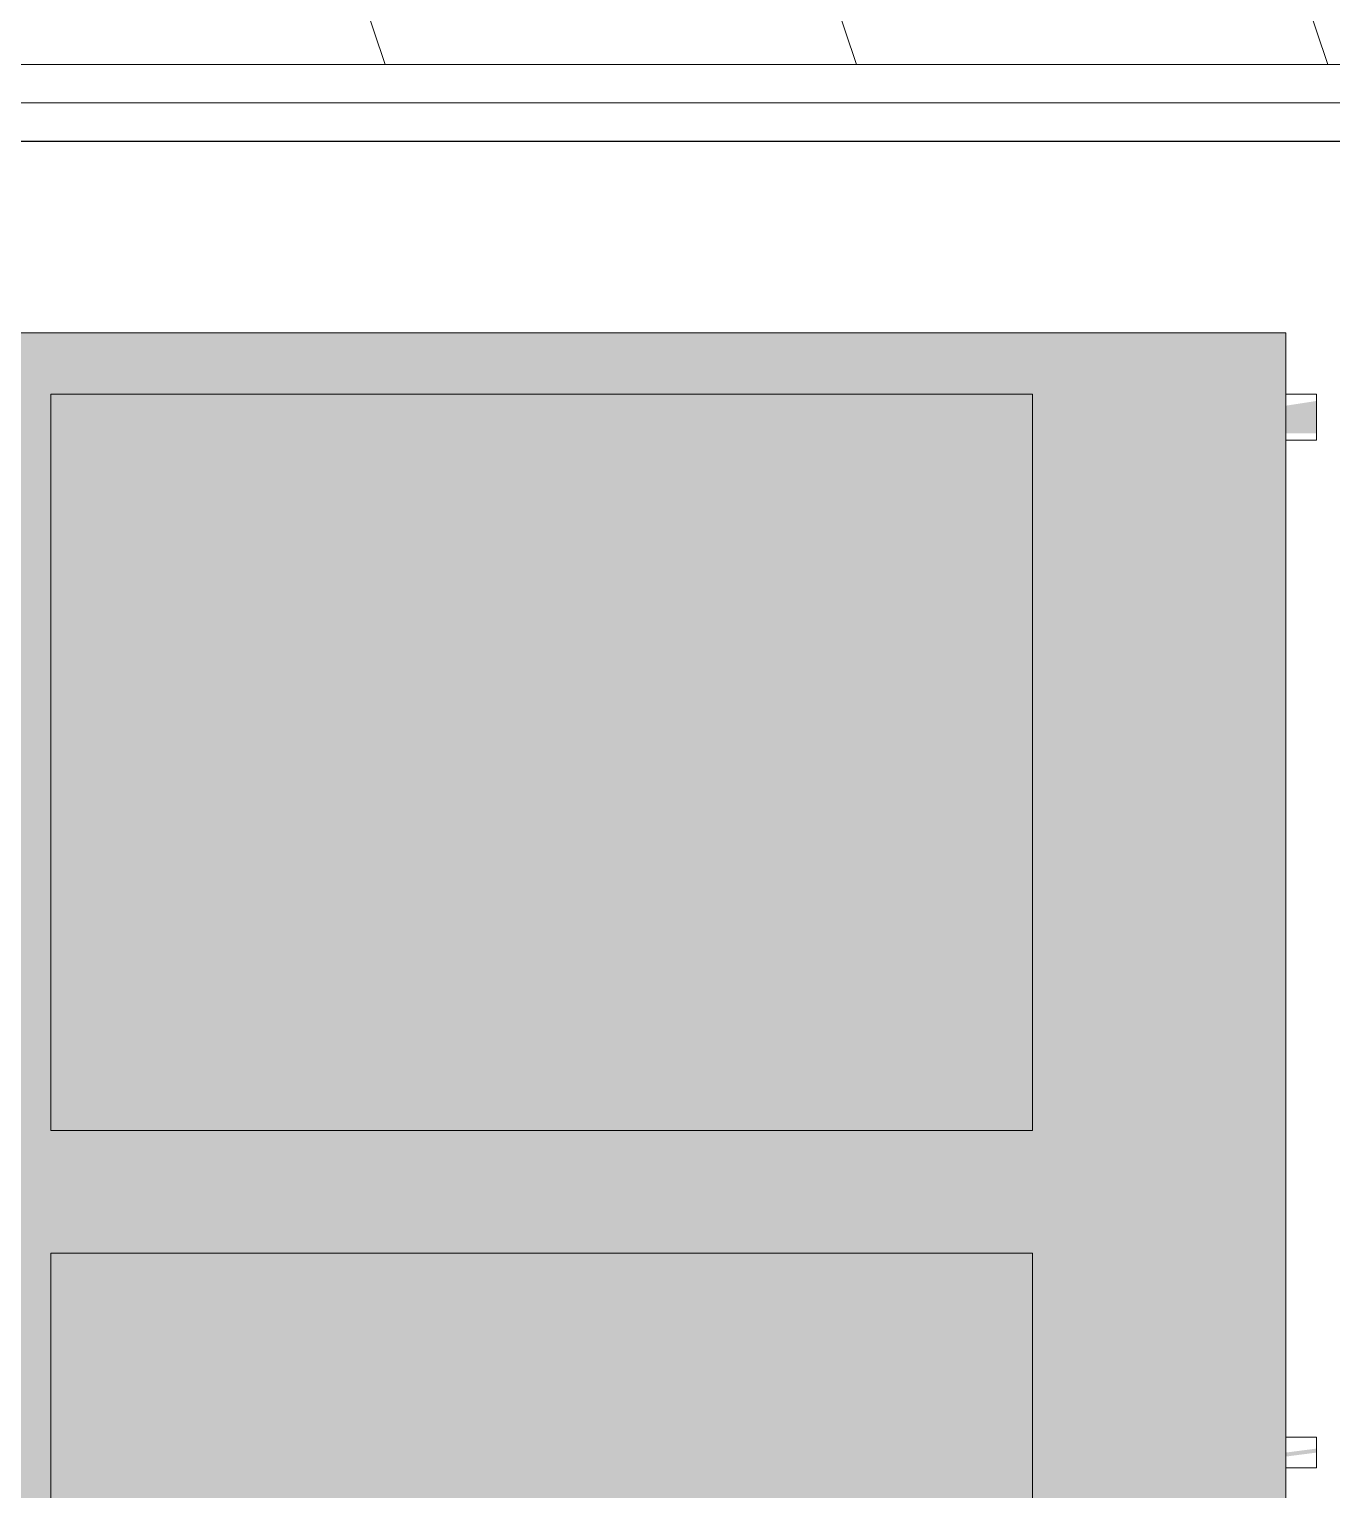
# Model space of a CAD drawing. Header units: inches. Extents: x -10205 to 13964, y -460 to 30702.
# Drawn here: x -3818.95 to -3797.72, y 11715.36 to 11739.16 of the extents above; entities that cross this region are included whole.
import ezdxf

# ---------------------------------------------------------------- set-up
doc = ezdxf.new("R2010")
doc.units = ezdxf.units.IN
doc.header["$MEASUREMENT"] = 0
for name, color, linetype, lineweight in [('0-1', 7, 'Continuous', 5), ('0-4', 7, 'Continuous', 9), ('A-WALL', 113, 'Continuous', 9), ('A-WALL-PATT-5', 111, 'Continuous', 9), ('I-WALL-2', 2, 'Continuous', 25), ('M-EQPM-1', 8, 'Continuous', 9), ('M-EQPM-2', 7, 'Continuous', 9)]:
    doc.layers.add(name, color=color, linetype=linetype, lineweight=lineweight)
pattern_1 = [(0, (0, 0), (61.44, 15.36), [2.534, -43.546, 2.534, -43.546, -245.76]), (0, (0, 0), (61.44, 15.36), [-92.16, 2.534, -89.626, 2.534, -43.546, -107.52]), (0, (0, 0), (61.44, 15.36), [-230.4, 2.534, -28.186, 2.534, -74.266]), (120, (23.04, 7.68), (-44.02215, 45.5286), [2.534, -43.546, 2.534, -43.546, -245.76]), (120, (23.04, 7.68), (-44.02215, 45.5286), [-92.16, 2.534, -89.626, 2.534, -43.546, -107.52]), (120, (23.04, 7.68), (-44.02215, 45.5286), [-230.4, 2.534, -28.186, 2.534, -74.266]), (240, (30.72, 38.4), (-17.41785, -60.8886), [2.534, -43.546, 2.534, -43.546, -245.76]), (240, (30.72, 38.4), (-17.41785, -60.8886), [-92.16, 2.534, -89.626, 2.534, -43.546, -107.52]), (240, (30.72, 38.4), (-17.41785, -60.8886), [-230.4, 2.534, -28.186, 2.534, -74.266])]

# ---------------------------------------------------------------- blocks, each defined once
blk = doc.blocks.new('HVAC_SPVU_AlliedAir_MGE4 - HVAC_SPVU_AlliedAir_MGE4-V128-SITE PLAN - CAD FILE')
at = {"layer": 'M-EQPM-1'}
for points in [[(-12.36, 12.625), (-12.89, 12.625), (-12.813, 12.125), (-12.36, 12.125)], [(4.315, 12.125), (4.25, 12.625), (4.185, 12.625), (4.25, 12.125)]]:
    blk.add_hatch(color=256, dxfattribs=at).paths.add_polyline_path(points, flags=0)
h = blk.add_hatch(color=256, dxfattribs=at)
h.paths.add_polyline_path([(14, -12.125), (14, 12.125), (-14, 12.125), (-14, -12.125), (13.522, -12.125)], flags=0)
h.paths.add_polyline_path([(13, -8), (1, -8), (1, 8), (13, 8)], flags=0)
h.paths.add_polyline_path([(-1, -8), (-13, -8), (-13, 8), (-1, 8)], flags=0)
h = blk.add_hatch(color=256, dxfattribs=at)
h.paths.add_polyline_path([(13, 8), (1, 8), (1, -8), (13, -8)], flags=0)
h.paths.add_polyline_path([(-1, 8), (-13, 8), (-13, -8), (-1, -8)], flags=0)
at = {"layer": 'M-EQPM-2'}
for p, q in [((-13, 12.625), (-13, 12.125)), ((-12.89, 12.625), (-13, 12.625)), ((-13, 12.625), (-12.25, 12.625)), ((-12.25, 12.625), (-12.36, 12.625)), ((-12.25, 12.125), (-12.25, 12.625)), ((4, 12.625), (4, 12.125)), ((4.185, 12.625), (4, 12.625)), ((4, 12.625), (4.5, 12.625)), ((4.5, 12.625), (4.315, 12.625)), ((4.5, 12.125), (4.5, 12.625)), ((-14, 12.125), (14, 12.125)), ((-14, 12.125), (-14, -12.125)), ((-1, 8), (-13, 8)), ((-13, 8), (-13, -8)), ((-1, -8), (-1, 8)), ((13, 8), (1, 8)), ((1, 8), (1, -8)), ((-13, -8), (-1, -8)), ((1, -8), (13, -8))]:
    blk.add_line(p, q, dxfattribs=at)
blk = doc.blocks.new('1750 Ox - Unit Layouts_rvt-1-SITE PLAN - CAD FILE')
at = {"layer": '0-4', "rotation": 269.9999999999987}
blk.add_blockref('HVAC_SPVU_AlliedAir_MGE4 - HVAC_SPVU_AlliedAir_MGE4-V128-SITE PLAN - CAD FILE', (-3810.599, 11720.214), dxfattribs=at)

msp = doc.modelspace()

# ---------------------------------------------------------------- hatches: boundary and pattern name
at = {"layer": 'A-WALL-PATT-5'}
h = msp.add_hatch(dxfattribs=at)
h.set_pattern_fill('FP_5', color=256, style=0, pattern_type=2)
h.set_pattern_definition([(161.57, (0.96, 0.96), (-7.6802237, -0.0009796), [0, -54.643, 6.067, 0]), (18.43, (-0.96, 0.96), (-7.6802237, 0.0009796), [0, -54.643, 6.067, 0]), (108.43, (0.96, 0.96), (3.8382953, -19.2013653), [18.211, -42.499]), (71.57, (-0.96, 0.96), (3.8382953, 19.2013653), [18.211, -42.499])])
h.paths.add_polyline_path([(-3822.202, 11738.589), (-3471.124, 11738.589), (-3471.124, 11742.089), (-3822.724, 11742.089), (-3822.724, 11738.589)], flags=0)
h.paths.add_polyline_path([(-3428.124, 11738.589), (-3428.124, 11742.089), (-3431.124, 11742.018), (-3431.124, 11738.589)], flags=0)
h = msp.add_hatch(dxfattribs=at)
h.set_pattern_fill('FP_2', color=256, style=0, pattern_type=2)
h.set_pattern_definition(pattern_1)
h.paths.add_polyline_path([(-3822.724, 11737.964), (-3484.474, 11737.964), (-3484.474, 11738.589), (-3822.724, 11738.589)], flags=0)
h.paths.add_polyline_path([(-3471.124, 11737.964), (-3471.124, 11738.589), (-3480.974, 11738.589), (-3480.974, 11737.964), (-3475.719, 11737.964)], flags=0)
h.paths.add_polyline_path([(-3431.124, 11737.964), (-3428.124, 11737.964), (-3428.124, 11738.589), (-3431.124, 11738.527)], flags=0)
h = msp.add_hatch(dxfattribs=at)
h.set_pattern_fill('FP_2', color=256, style=0, pattern_type=2)
h.set_pattern_definition(pattern_1)
h.paths.add_polyline_path([(-3478.974, 11737.339), (-3471.124, 11737.339), (-3471.124, 11737.964), (-3480.349, 11737.964), (-3480.349, 11737.339), (-3479.724, 11737.339)], flags=0)
h.paths.add_polyline_path([(-3785.436, 11737.339), (-3485.099, 11737.339), (-3485.099, 11737.964), (-3822.099, 11737.964), (-3822.099, 11737.339), (-3786.436, 11737.339)], flags=0)
h.paths.add_polyline_path([(-3428.124, 11737.339), (-3428.124, 11737.964), (-3431.124, 11737.964), (-3431.124, 11737.339)], flags=0)

# ---------------------------------------------------------------- linework, layer by layer
at = {"layer": 'A-WALL'}
for p, q in [((-3484.474, 11738.589), (-3822.724, 11738.589)), ((-3822.724, 11737.964), (-3485.099, 11737.964))]:
    msp.add_line(p, q, dxfattribs=at)
at = {"layer": 'I-WALL-2'}
msp.add_line((-3822.099, 11737.339), (-3485.724, 11737.339), dxfattribs=at)

# ---------------------------------------------------------------- block references
at = {"layer": '0-1'}
msp.add_blockref('1750 Ox - Unit Layouts_rvt-1-SITE PLAN - CAD FILE', (0, 0), dxfattribs=at)

doc.saveas('drawing.dxf')
